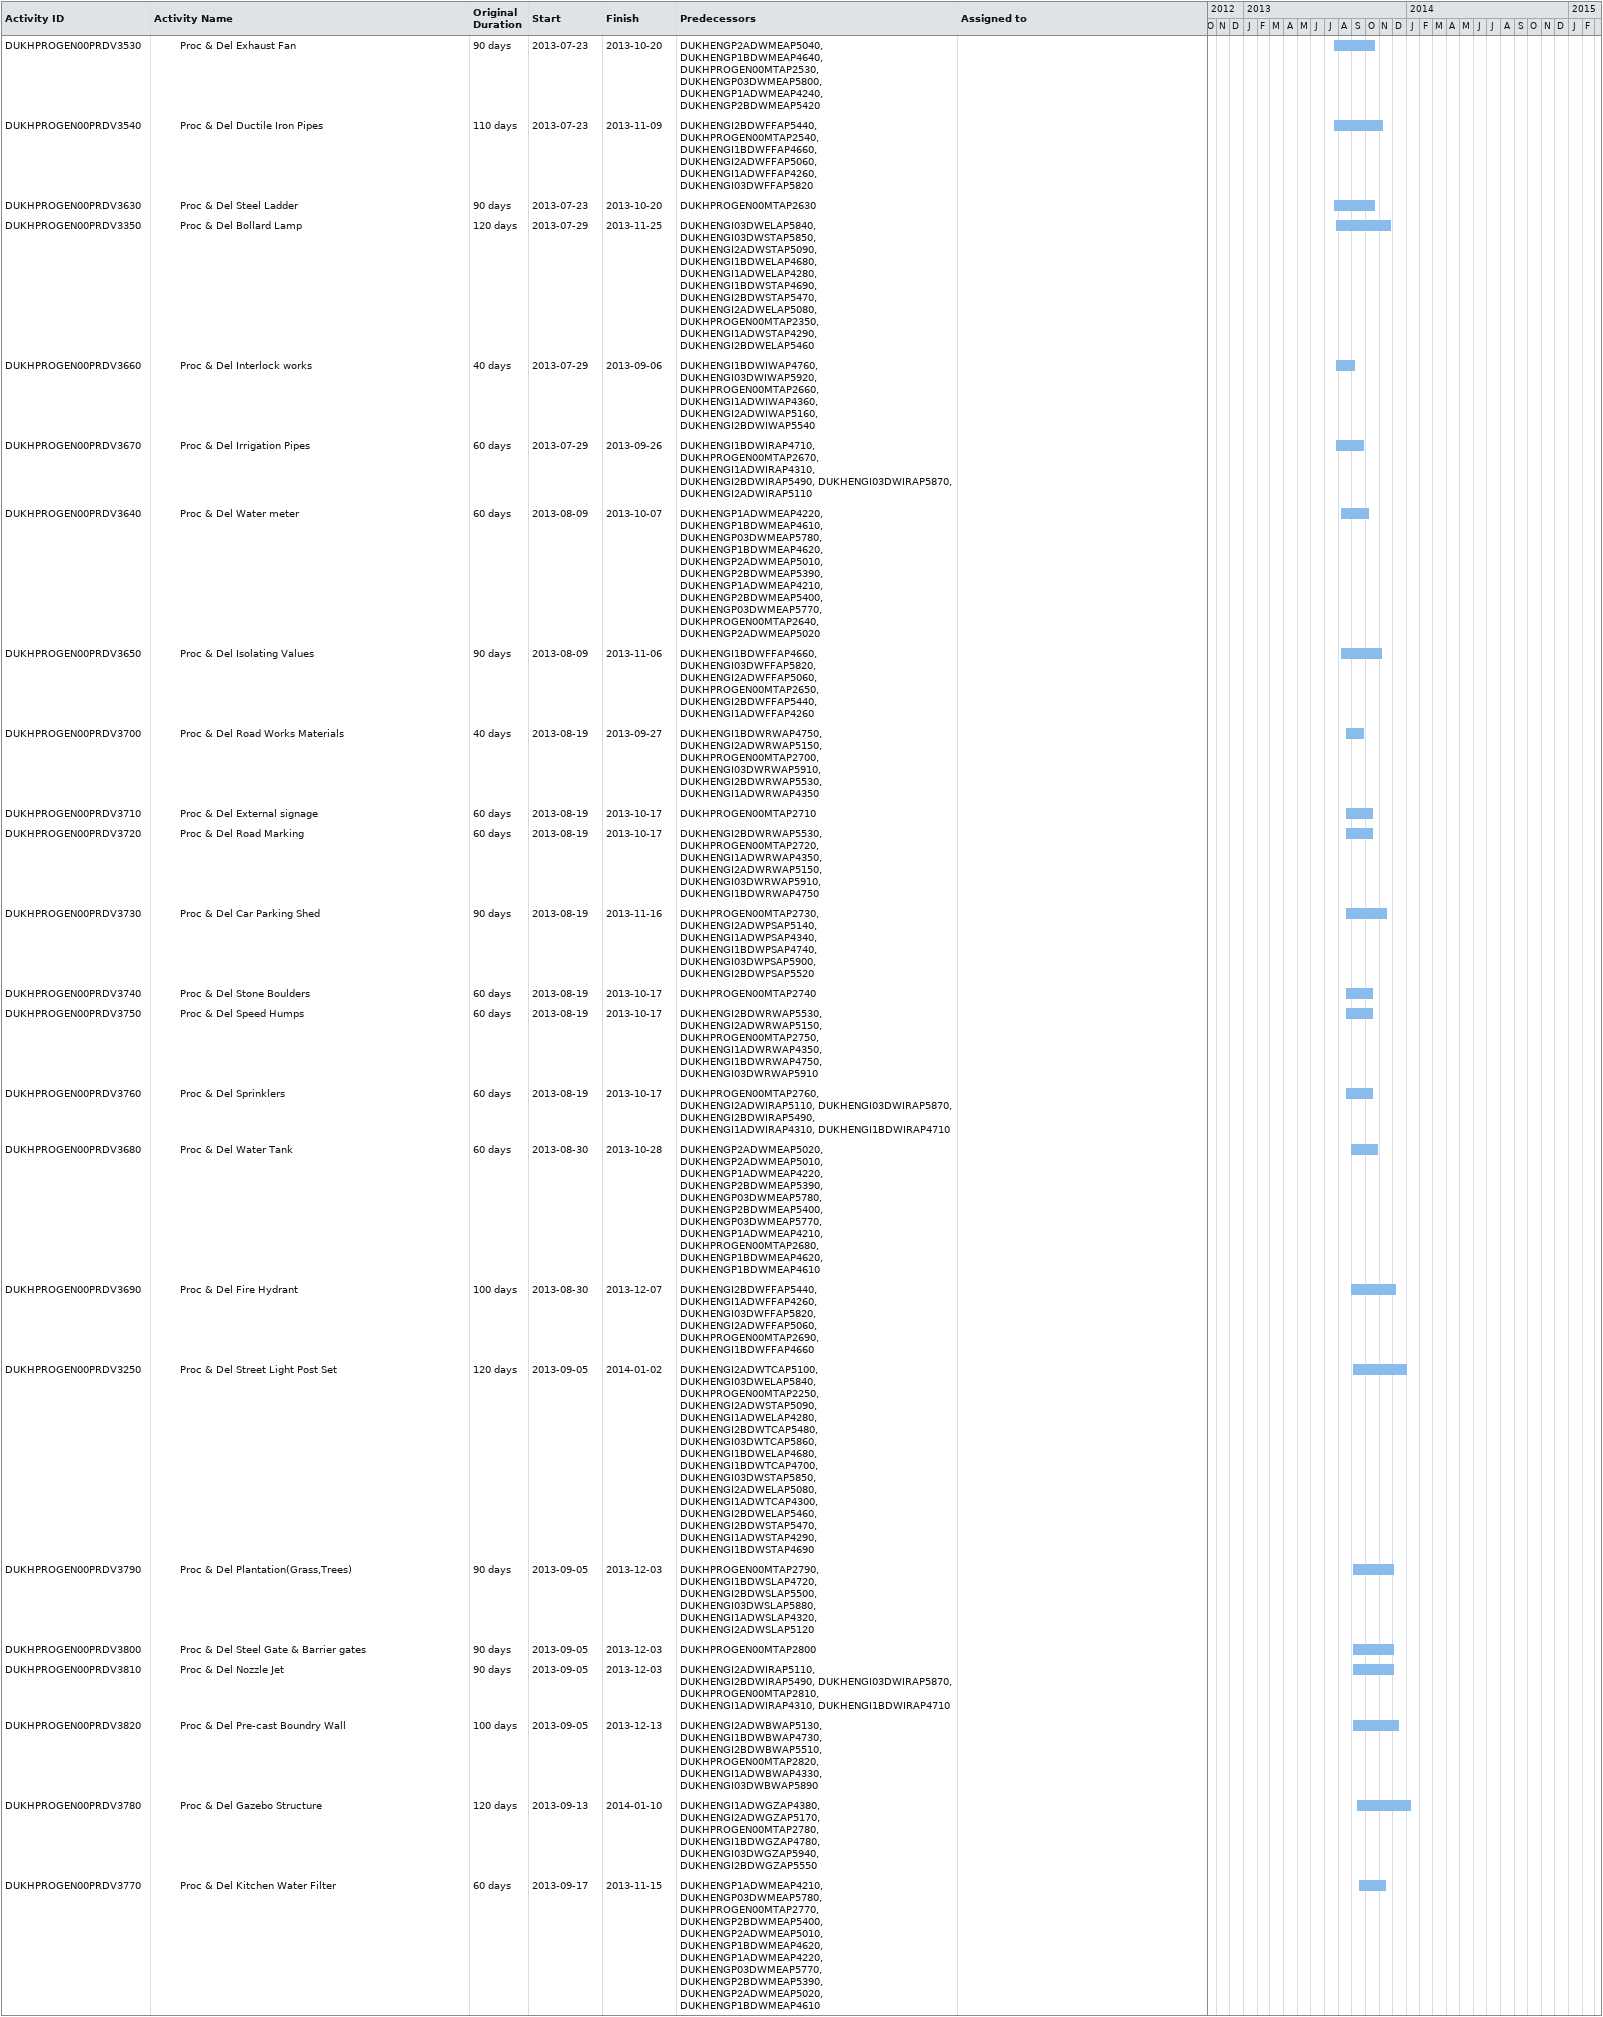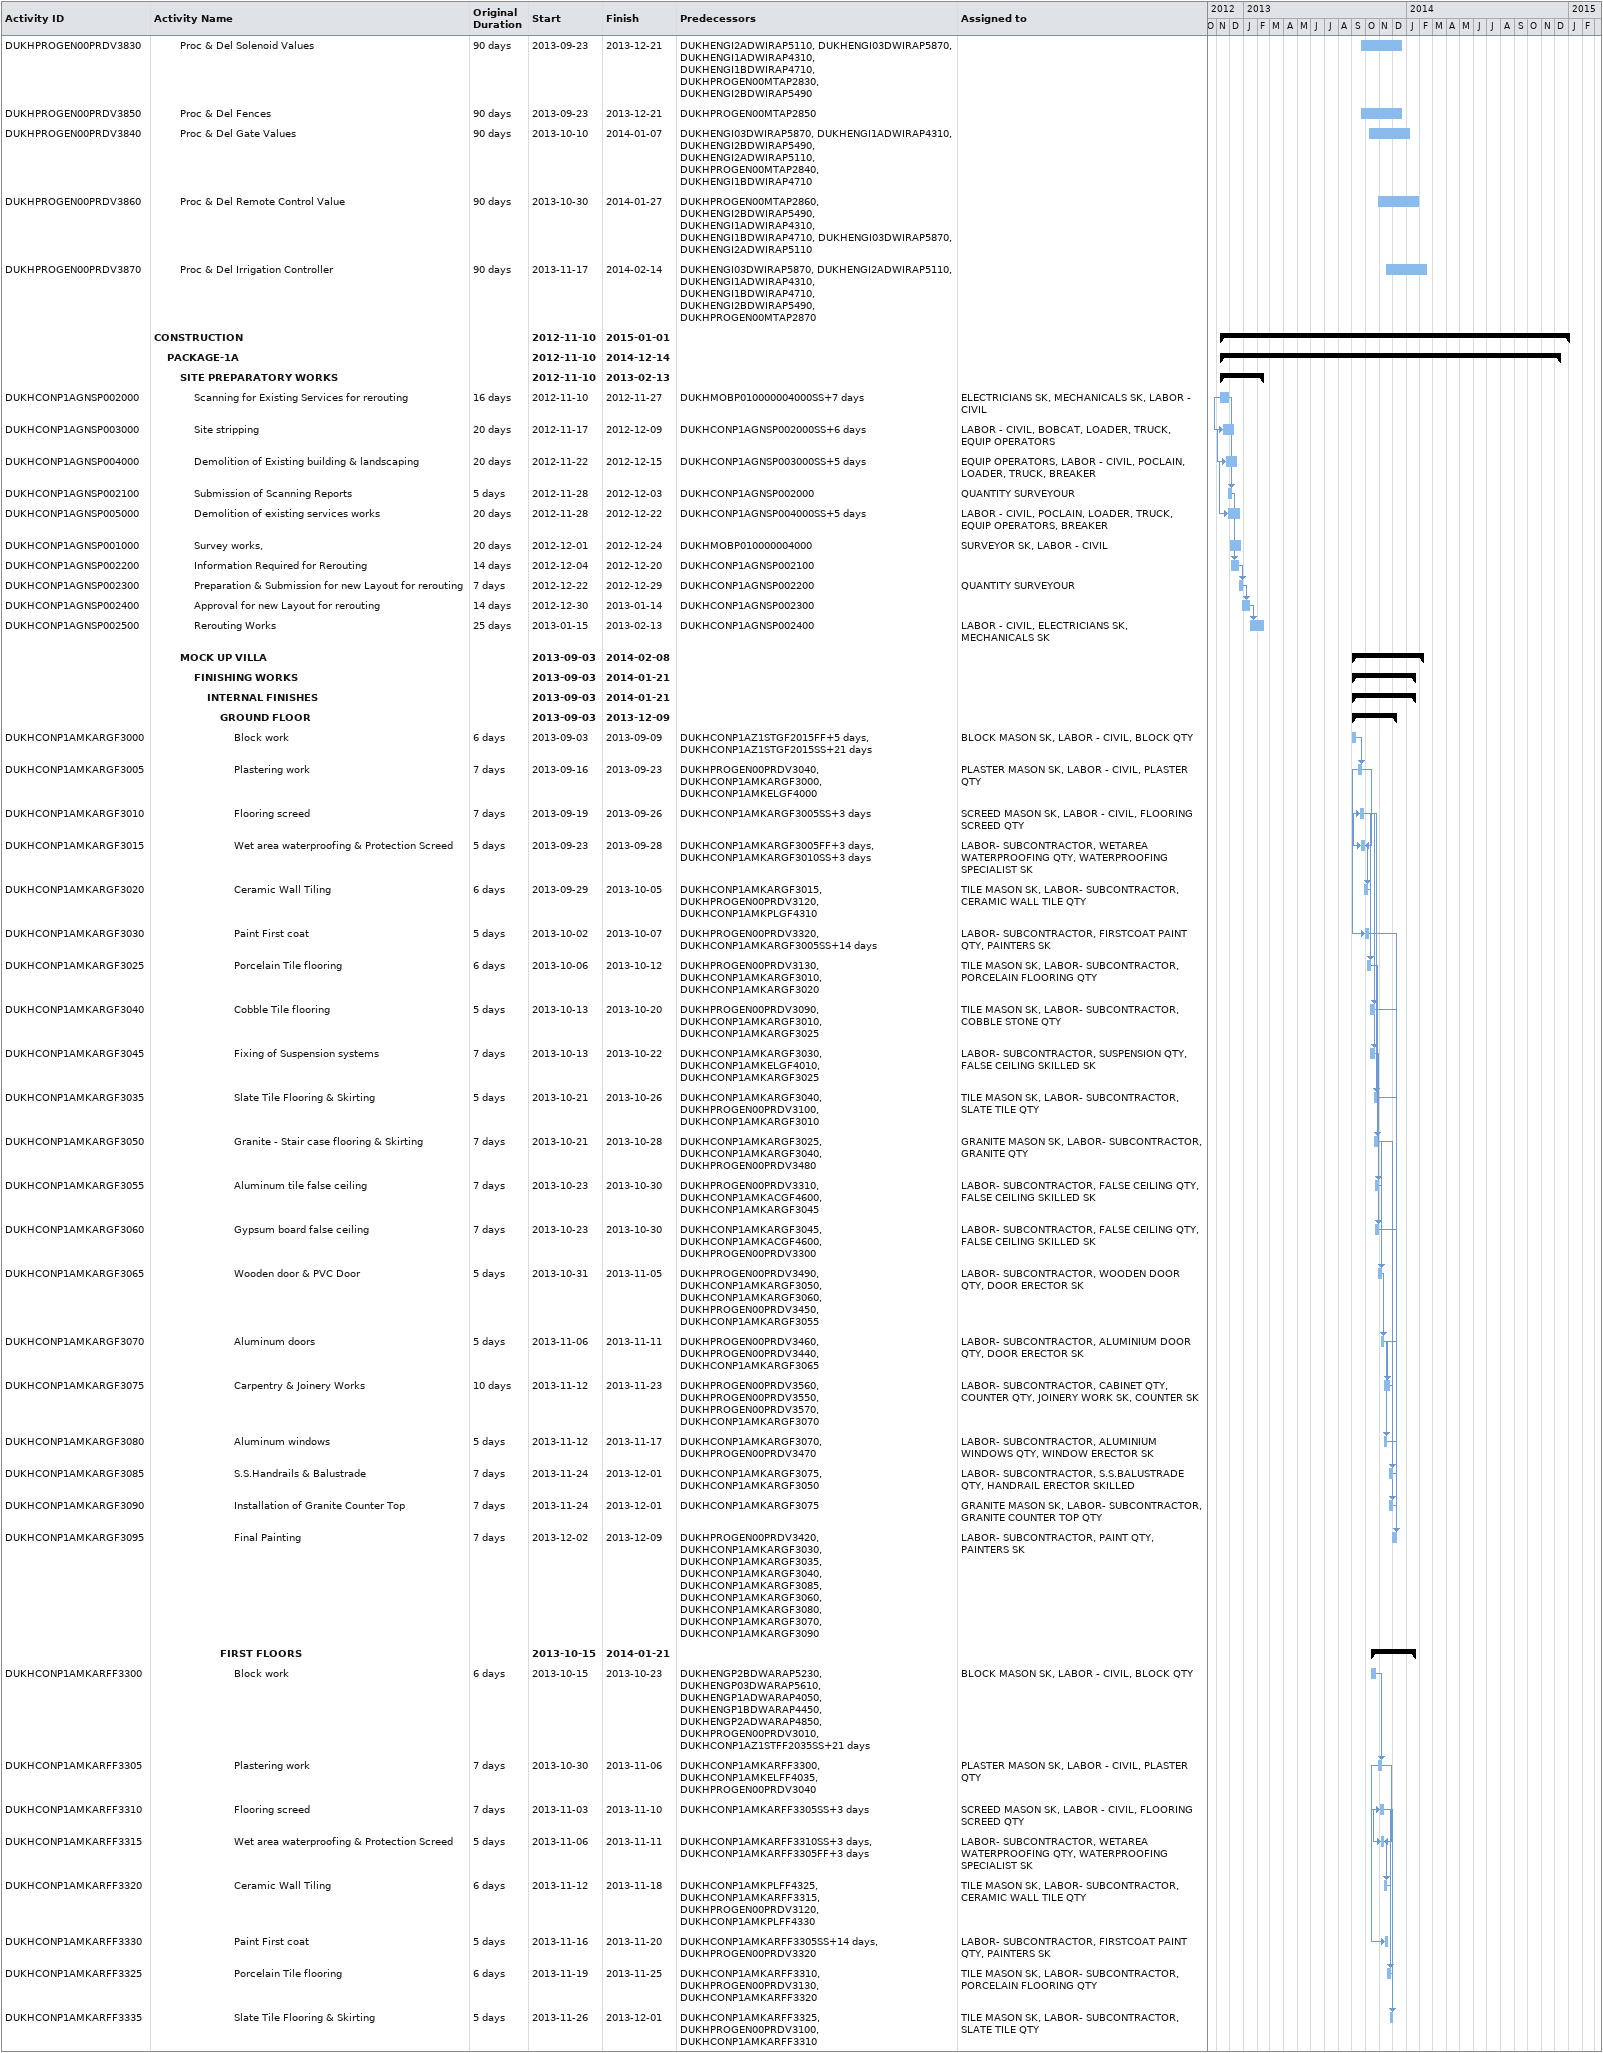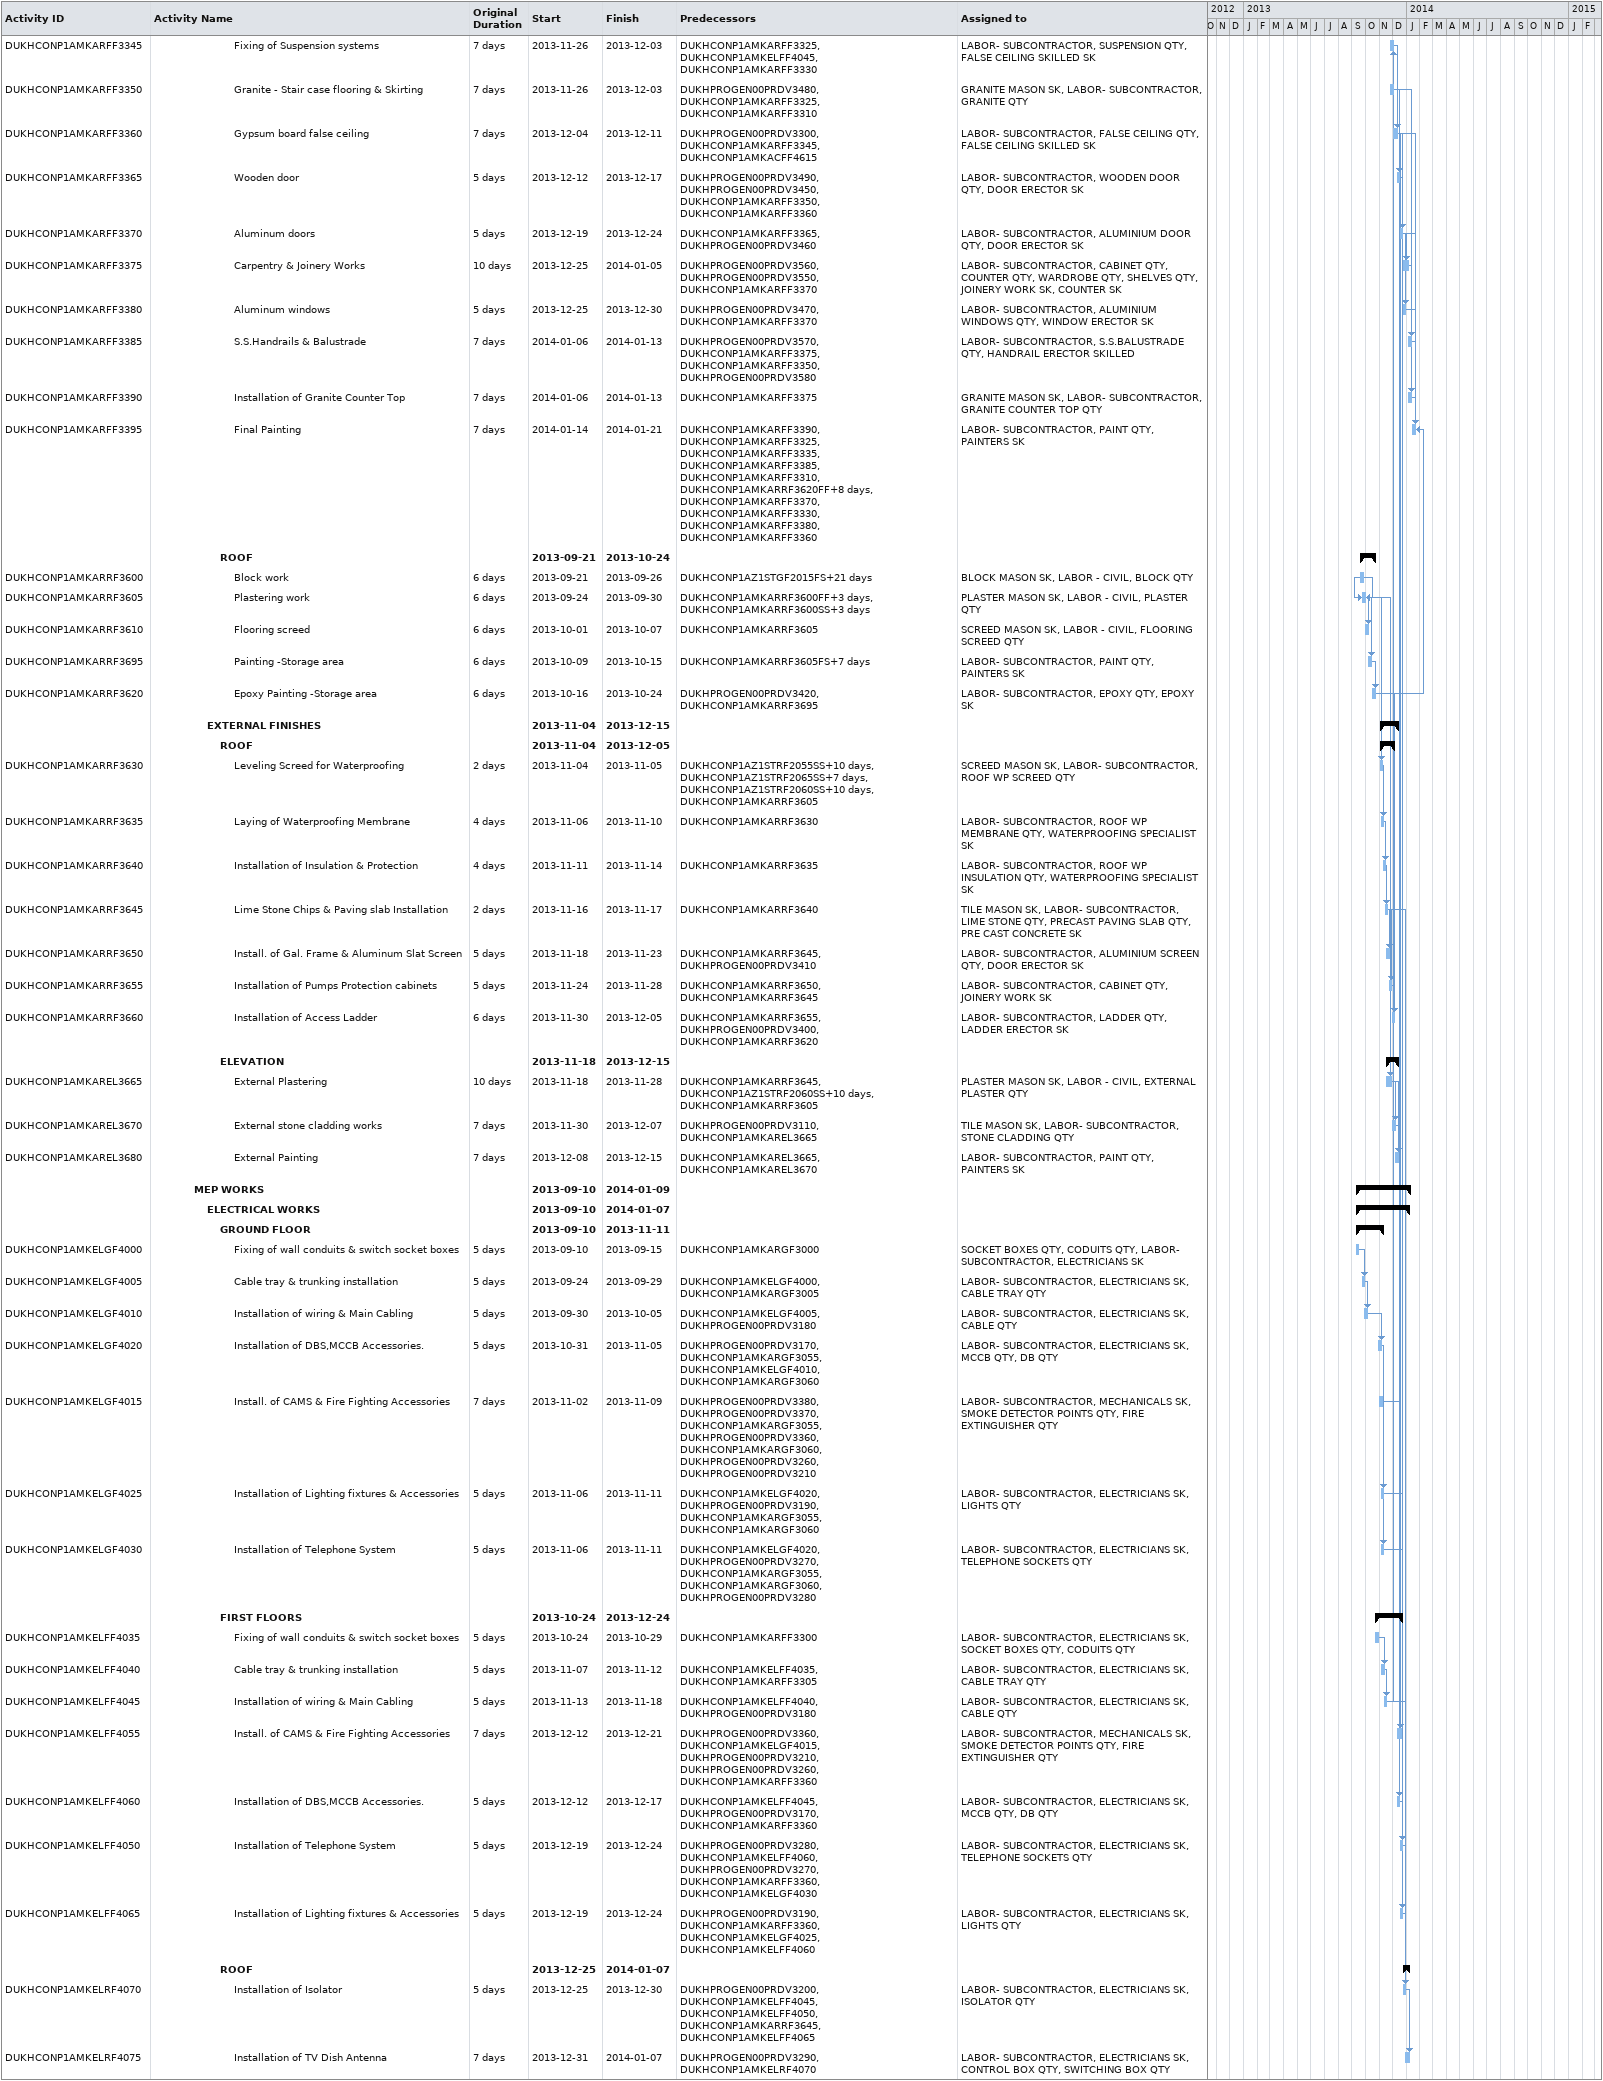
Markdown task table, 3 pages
| ID | Level | Task | Original duration | Start | Finish | Predecessors | Resources |
|---|---|---|---|---|---|---|---|
| DUKHPROGEN00PRDV3530 | 3 | Proc & Del Exhaust Fan | 90d | 2013-07-23 | 2013-10-20 | DUKHENGP2ADWMEAP5040, DUKHENGP1BDWMEAP4640, DUKHPROGEN00MTAP2530, DUKHENGP03DWMEAP5800, DUKHENGP1ADWMEAP4240, DUKHENGP2BDWMEAP5420 |  |
| DUKHPROGEN00PRDV3540 | 3 | Proc & Del Ductile Iron Pipes | 110d | 2013-07-23 | 2013-11-09 | DUKHENGI2BDWFFAP5440, DUKHPROGEN00MTAP2540, DUKHENGI1BDWFFAP4660, DUKHENGI2ADWFFAP5060, DUKHENGI1ADWFFAP4260, DUKHENGI03DWFFAP5820 |  |
| DUKHPROGEN00PRDV3630 | 3 | Proc & Del Steel Ladder | 90d | 2013-07-23 | 2013-10-20 | DUKHPROGEN00MTAP2630 |  |
| DUKHPROGEN00PRDV3350 | 3 | Proc & Del Bollard Lamp | 120d | 2013-07-29 | 2013-11-25 | DUKHENGI03DWELAP5840, DUKHENGI03DWSTAP5850, DUKHENGI2ADWSTAP5090, DUKHENGI1BDWELAP4680, DUKHENGI1ADWELAP4280, DUKHENGI1BDWSTAP4690, DUKHENGI2BDWSTAP5470, DUKHENGI2ADWELAP5080, DUKHPROGEN00MTAP2350, DUKHENGI1ADWSTAP4290, DUKHENGI2BDWELAP5460 |  |
| DUKHPROGEN00PRDV3660 | 3 | Proc & Del Interlock works | 40d | 2013-07-29 | 2013-09-06 | DUKHENGI1BDWIWAP4760, DUKHENGI03DWIWAP5920, DUKHPROGEN00MTAP2660, DUKHENGI1ADWIWAP4360, DUKHENGI2ADWIWAP5160, DUKHENGI2BDWIWAP5540 |  |
| DUKHPROGEN00PRDV3670 | 3 | Proc & Del Irrigation Pipes | 60d | 2013-07-29 | 2013-09-26 | DUKHENGI1BDWIRAP4710, DUKHPROGEN00MTAP2670, DUKHENGI1ADWIRAP4310, DUKHENGI2BDWIRAP5490, DUKHENGI03DWIRAP5870, DUKHENGI2ADWIRAP5110 |  |
| DUKHPROGEN00PRDV3640 | 3 | Proc & Del Water meter | 60d | 2013-08-09 | 2013-10-07 | DUKHENGP1ADWMEAP4220, DUKHENGP1BDWMEAP4610, DUKHENGP03DWMEAP5780, DUKHENGP1BDWMEAP4620, DUKHENGP2ADWMEAP5010, DUKHENGP2BDWMEAP5390, DUKHENGP1ADWMEAP4210, DUKHENGP2BDWMEAP5400, DUKHENGP03DWMEAP5770, DUKHPROGEN00MTAP2640, DUKHENGP2ADWMEAP5020 |  |
| DUKHPROGEN00PRDV3650 | 3 | Proc & Del Isolating Values | 90d | 2013-08-09 | 2013-11-06 | DUKHENGI1BDWFFAP4660, DUKHENGI03DWFFAP5820, DUKHENGI2ADWFFAP5060, DUKHPROGEN00MTAP2650, DUKHENGI2BDWFFAP5440, DUKHENGI1ADWFFAP4260 |  |
| DUKHPROGEN00PRDV3700 | 3 | Proc & Del Road Works Materials | 40d | 2013-08-19 | 2013-09-27 | DUKHENGI1BDWRWAP4750, DUKHENGI2ADWRWAP5150, DUKHPROGEN00MTAP2700, DUKHENGI03DWRWAP5910, DUKHENGI2BDWRWAP5530, DUKHENGI1ADWRWAP4350 |  |
| DUKHPROGEN00PRDV3710 | 3 | Proc & Del External signage | 60d | 2013-08-19 | 2013-10-17 | DUKHPROGEN00MTAP2710 |  |
| DUKHPROGEN00PRDV3720 | 3 | Proc & Del Road Marking | 60d | 2013-08-19 | 2013-10-17 | DUKHENGI2BDWRWAP5530, DUKHPROGEN00MTAP2720, DUKHENGI1ADWRWAP4350, DUKHENGI2ADWRWAP5150, DUKHENGI03DWRWAP5910, DUKHENGI1BDWRWAP4750 |  |
| DUKHPROGEN00PRDV3730 | 3 | Proc & Del Car Parking Shed | 90d | 2013-08-19 | 2013-11-16 | DUKHPROGEN00MTAP2730, DUKHENGI2ADWPSAP5140, DUKHENGI1ADWPSAP4340, DUKHENGI1BDWPSAP4740, DUKHENGI03DWPSAP5900, DUKHENGI2BDWPSAP5520 |  |
| DUKHPROGEN00PRDV3740 | 3 | Proc & Del Stone Boulders | 60d | 2013-08-19 | 2013-10-17 | DUKHPROGEN00MTAP2740 |  |
| DUKHPROGEN00PRDV3750 | 3 | Proc & Del Speed Humps | 60d | 2013-08-19 | 2013-10-17 | DUKHENGI2BDWRWAP5530, DUKHENGI2ADWRWAP5150, DUKHPROGEN00MTAP2750, DUKHENGI1ADWRWAP4350, DUKHENGI1BDWRWAP4750, DUKHENGI03DWRWAP5910 |  |
| DUKHPROGEN00PRDV3760 | 3 | Proc & Del Sprinklers | 60d | 2013-08-19 | 2013-10-17 | DUKHPROGEN00MTAP2760, DUKHENGI2ADWIRAP5110, DUKHENGI03DWIRAP5870, DUKHENGI2BDWIRAP5490, DUKHENGI1ADWIRAP4310, DUKHENGI1BDWIRAP4710 |  |
| DUKHPROGEN00PRDV3680 | 3 | Proc & Del Water Tank | 60d | 2013-08-30 | 2013-10-28 | DUKHENGP2ADWMEAP5020, DUKHENGP2ADWMEAP5010, DUKHENGP1ADWMEAP4220, DUKHENGP2BDWMEAP5390, DUKHENGP03DWMEAP5780, DUKHENGP2BDWMEAP5400, DUKHENGP03DWMEAP5770, DUKHENGP1ADWMEAP4210, DUKHPROGEN00MTAP2680, DUKHENGP1BDWMEAP4620, DUKHENGP1BDWMEAP4610 |  |
| DUKHPROGEN00PRDV3690 | 3 | Proc & Del Fire Hydrant | 100d | 2013-08-30 | 2013-12-07 | DUKHENGI2BDWFFAP5440, DUKHENGI1ADWFFAP4260, DUKHENGI03DWFFAP5820, DUKHENGI2ADWFFAP5060, DUKHPROGEN00MTAP2690, DUKHENGI1BDWFFAP4660 |  |
| DUKHPROGEN00PRDV3250 | 3 | Proc & Del Street Light Post Set | 120d | 2013-09-05 | 2014-01-02 | DUKHENGI2ADWTCAP5100, DUKHENGI03DWELAP5840, DUKHPROGEN00MTAP2250, DUKHENGI2ADWSTAP5090, DUKHENGI1ADWELAP4280, DUKHENGI2BDWTCAP5480, DUKHENGI03DWTCAP5860, DUKHENGI1BDWELAP4680, DUKHENGI1BDWTCAP4700, DUKHENGI03DWSTAP5850, DUKHENGI2ADWELAP5080, DUKHENGI1ADWTCAP4300, DUKHENGI2BDWELAP5460, DUKHENGI2BDWSTAP5470, DUKHENGI1ADWSTAP4290, DUKHENGI1BDWSTAP4690 |  |
| DUKHPROGEN00PRDV3790 | 3 | Proc & Del Plantation(Grass,Trees) | 90d | 2013-09-05 | 2013-12-03 | DUKHPROGEN00MTAP2790, DUKHENGI1BDWSLAP4720, DUKHENGI2BDWSLAP5500, DUKHENGI03DWSLAP5880, DUKHENGI1ADWSLAP4320, DUKHENGI2ADWSLAP5120 |  |
| DUKHPROGEN00PRDV3800 | 3 | Proc & Del Steel Gate & Barrier gates | 90d | 2013-09-05 | 2013-12-03 | DUKHPROGEN00MTAP2800 |  |
| DUKHPROGEN00PRDV3810 | 3 | Proc & Del Nozzle Jet | 90d | 2013-09-05 | 2013-12-03 | DUKHENGI2ADWIRAP5110, DUKHENGI2BDWIRAP5490, DUKHENGI03DWIRAP5870, DUKHPROGEN00MTAP2810, DUKHENGI1ADWIRAP4310, DUKHENGI1BDWIRAP4710 |  |
| DUKHPROGEN00PRDV3820 | 3 | Proc & Del Pre-cast Boundry Wall | 100d | 2013-09-05 | 2013-12-13 | DUKHENGI2ADWBWAP5130, DUKHENGI1BDWBWAP4730, DUKHENGI2BDWBWAP5510, DUKHPROGEN00MTAP2820, DUKHENGI1ADWBWAP4330, DUKHENGI03DWBWAP5890 |  |
| DUKHPROGEN00PRDV3780 | 3 | Proc & Del Gazebo Structure | 120d | 2013-09-13 | 2014-01-10 | DUKHENGI1ADWGZAP4380, DUKHENGI2ADWGZAP5170, DUKHPROGEN00MTAP2780, DUKHENGI1BDWGZAP4780, DUKHENGI03DWGZAP5940, DUKHENGI2BDWGZAP5550 |  |
| DUKHPROGEN00PRDV3770 | 3 | Proc & Del Kitchen Water Filter | 60d | 2013-09-17 | 2013-11-15 | DUKHENGP1ADWMEAP4210, DUKHENGP03DWMEAP5780, DUKHPROGEN00MTAP2770, DUKHENGP2BDWMEAP5400, DUKHENGP2ADWMEAP5010, DUKHENGP1BDWMEAP4620, DUKHENGP1ADWMEAP4220, DUKHENGP03DWMEAP5770, DUKHENGP2BDWMEAP5390, DUKHENGP2ADWMEAP5020, DUKHENGP1BDWMEAP4610 |  |
| DUKHPROGEN00PRDV3830 | 3 | Proc & Del Solenoid Values | 90d | 2013-09-23 | 2013-12-21 | DUKHENGI2ADWIRAP5110, DUKHENGI03DWIRAP5870, DUKHENGI1ADWIRAP4310, DUKHENGI1BDWIRAP4710, DUKHPROGEN00MTAP2830, DUKHENGI2BDWIRAP5490 |  |
| DUKHPROGEN00PRDV3850 | 3 | Proc & Del Fences | 90d | 2013-09-23 | 2013-12-21 | DUKHPROGEN00MTAP2850 |  |
| DUKHPROGEN00PRDV3840 | 3 | Proc & Del Gate Values | 90d | 2013-10-10 | 2014-01-07 | DUKHENGI03DWIRAP5870, DUKHENGI1ADWIRAP4310, DUKHENGI2BDWIRAP5490, DUKHENGI2ADWIRAP5110, DUKHPROGEN00MTAP2840, DUKHENGI1BDWIRAP4710 |  |
| DUKHPROGEN00PRDV3860 | 3 | Proc & Del Remote Control Value | 90d | 2013-10-30 | 2014-01-27 | DUKHPROGEN00MTAP2860, DUKHENGI2BDWIRAP5490, DUKHENGI1ADWIRAP4310, DUKHENGI1BDWIRAP4710, DUKHENGI03DWIRAP5870, DUKHENGI2ADWIRAP5110 |  |
| DUKHPROGEN00PRDV3870 | 3 | Proc & Del Irrigation Controller | 90d | 2013-11-17 | 2014-02-14 | DUKHENGI03DWIRAP5870, DUKHENGI2ADWIRAP5110, DUKHENGI1ADWIRAP4310, DUKHENGI1BDWIRAP4710, DUKHENGI2BDWIRAP5490, DUKHPROGEN00MTAP2870 |  |
|  | 1 | **CONSTRUCTION** |  | 2012-11-10 | 2015-01-01 |  |  |
|  | 2 | **PACKAGE-1A** |  | 2012-11-10 | 2014-12-14 |  |  |
|  | 3 | **SITE PREPARATORY WORKS** |  | 2012-11-10 | 2013-02-13 |  |  |
| DUKHCONP1AGNSP002000 | 4 | Scanning for Existing Services for rerouting | 16d | 2012-11-10 | 2012-11-27 | DUKHMOBP010000004000SS+7d | ELECTRICIANS SK, MECHANICALS SK, LABOR - CIVIL |
| DUKHCONP1AGNSP003000 | 4 | Site stripping | 20d | 2012-11-17 | 2012-12-09 | DUKHCONP1AGNSP002000SS+6d | LABOR - CIVIL, BOBCAT, LOADER, TRUCK, EQUIP OPERATORS |
| DUKHCONP1AGNSP004000 | 4 | Demolition of Existing building & landscaping | 20d | 2012-11-22 | 2012-12-15 | DUKHCONP1AGNSP003000SS+5d | EQUIP OPERATORS, LABOR - CIVIL, POCLAIN, LOADER, TRUCK, BREAKER |
| DUKHCONP1AGNSP002100 | 4 | Submission of Scanning Reports | 5d | 2012-11-28 | 2012-12-03 | DUKHCONP1AGNSP002000 | QUANTITY SURVEYOUR |
| DUKHCONP1AGNSP005000 | 4 | Demolition of existing services works | 20d | 2012-11-28 | 2012-12-22 | DUKHCONP1AGNSP004000SS+5d | LABOR - CIVIL, POCLAIN, LOADER, TRUCK, EQUIP OPERATORS, BREAKER |
| DUKHCONP1AGNSP001000 | 4 | Survey works, | 20d | 2012-12-01 | 2012-12-24 | DUKHMOBP010000004000 | SURVEYOR SK, LABOR - CIVIL |
| DUKHCONP1AGNSP002200 | 4 | Information Required for Rerouting | 14d | 2012-12-04 | 2012-12-20 | DUKHCONP1AGNSP002100 |  |
| DUKHCONP1AGNSP002300 | 4 | Preparation & Submission for new Layout for rerouting | 7d | 2012-12-22 | 2012-12-29 | DUKHCONP1AGNSP002200 | QUANTITY SURVEYOUR |
| DUKHCONP1AGNSP002400 | 4 | Approval for new Layout for rerouting | 14d | 2012-12-30 | 2013-01-14 | DUKHCONP1AGNSP002300 |  |
| DUKHCONP1AGNSP002500 | 4 | Rerouting Works | 25d | 2013-01-15 | 2013-02-13 | DUKHCONP1AGNSP002400 | LABOR - CIVIL, ELECTRICIANS SK, MECHANICALS SK |
|  | 3 | **MOCK UP VILLA** |  | 2013-09-03 | 2014-02-08 |  |  |
|  | 4 | **FINISHING WORKS** |  | 2013-09-03 | 2014-01-21 |  |  |
|  | 5 | **INTERNAL FINISHES** |  | 2013-09-03 | 2014-01-21 |  |  |
|  | 6 | **GROUND FLOOR** |  | 2013-09-03 | 2013-12-09 |  |  |
| DUKHCONP1AMKARGF3000 | 7 | Block work | 6d | 2013-09-03 | 2013-09-09 | DUKHCONP1AZ1STGF2015FF+5d, DUKHCONP1AZ1STGF2015SS+21d | BLOCK MASON SK, LABOR - CIVIL, BLOCK QTY |
| DUKHCONP1AMKARGF3005 | 7 | Plastering work | 7d | 2013-09-16 | 2013-09-23 | DUKHPROGEN00PRDV3040, DUKHCONP1AMKARGF3000, DUKHCONP1AMKELGF4000 | PLASTER MASON SK, LABOR - CIVIL, PLASTER QTY |
| DUKHCONP1AMKARGF3010 | 7 | Flooring screed | 7d | 2013-09-19 | 2013-09-26 | DUKHCONP1AMKARGF3005SS+3d | SCREED MASON SK, LABOR - CIVIL, FLOORING SCREED QTY |
| DUKHCONP1AMKARGF3015 | 7 | Wet area waterproofing & Protection Screed | 5d | 2013-09-23 | 2013-09-28 | DUKHCONP1AMKARGF3005FF+3d, DUKHCONP1AMKARGF3010SS+3d | LABOR- SUBCONTRACTOR, WETAREA WATERPROOFING QTY, WATERPROOFING SPECIALIST SK |
| DUKHCONP1AMKARGF3020 | 7 | Ceramic Wall Tiling | 6d | 2013-09-29 | 2013-10-05 | DUKHCONP1AMKARGF3015, DUKHPROGEN00PRDV3120, DUKHCONP1AMKPLGF4310 | TILE MASON SK, LABOR- SUBCONTRACTOR, CERAMIC WALL TILE QTY |
| DUKHCONP1AMKARGF3030 | 7 | Paint First coat | 5d | 2013-10-02 | 2013-10-07 | DUKHPROGEN00PRDV3320, DUKHCONP1AMKARGF3005SS+14d | LABOR- SUBCONTRACTOR, FIRSTCOAT PAINT QTY, PAINTERS SK |
| DUKHCONP1AMKARGF3025 | 7 | Porcelain Tile flooring | 6d | 2013-10-06 | 2013-10-12 | DUKHPROGEN00PRDV3130, DUKHCONP1AMKARGF3010, DUKHCONP1AMKARGF3020 | TILE MASON SK, LABOR- SUBCONTRACTOR, PORCELAIN FLOORING QTY |
| DUKHCONP1AMKARGF3040 | 7 | Cobble Tile flooring | 5d | 2013-10-13 | 2013-10-20 | DUKHPROGEN00PRDV3090, DUKHCONP1AMKARGF3010, DUKHCONP1AMKARGF3025 | TILE MASON SK, LABOR- SUBCONTRACTOR, COBBLE STONE QTY |
| DUKHCONP1AMKARGF3045 | 7 | Fixing of Suspension systems | 7d | 2013-10-13 | 2013-10-22 | DUKHCONP1AMKARGF3030, DUKHCONP1AMKELGF4010, DUKHCONP1AMKARGF3025 | LABOR- SUBCONTRACTOR, SUSPENSION QTY, FALSE CEILING SKILLED SK |
| DUKHCONP1AMKARGF3035 | 7 | Slate Tile Flooring & Skirting | 5d | 2013-10-21 | 2013-10-26 | DUKHCONP1AMKARGF3040, DUKHPROGEN00PRDV3100, DUKHCONP1AMKARGF3010 | TILE MASON SK, LABOR- SUBCONTRACTOR, SLATE TILE QTY |
| DUKHCONP1AMKARGF3050 | 7 | Granite - Stair case flooring & Skirting | 7d | 2013-10-21 | 2013-10-28 | DUKHCONP1AMKARGF3025, DUKHCONP1AMKARGF3040, DUKHPROGEN00PRDV3480 | GRANITE MASON SK, LABOR- SUBCONTRACTOR, GRANITE QTY |
| DUKHCONP1AMKARGF3055 | 7 | Aluminum tile false ceiling | 7d | 2013-10-23 | 2013-10-30 | DUKHPROGEN00PRDV3310, DUKHCONP1AMKACGF4600, DUKHCONP1AMKARGF3045 | LABOR- SUBCONTRACTOR, FALSE CEILING QTY, FALSE CEILING SKILLED SK |
| DUKHCONP1AMKARGF3060 | 7 | Gypsum board false ceiling | 7d | 2013-10-23 | 2013-10-30 | DUKHCONP1AMKARGF3045, DUKHCONP1AMKACGF4600, DUKHPROGEN00PRDV3300 | LABOR- SUBCONTRACTOR, FALSE CEILING QTY, FALSE CEILING SKILLED SK |
| DUKHCONP1AMKARGF3065 | 7 | Wooden door & PVC Door | 5d | 2013-10-31 | 2013-11-05 | DUKHPROGEN00PRDV3490, DUKHCONP1AMKARGF3050, DUKHCONP1AMKARGF3060, DUKHPROGEN00PRDV3450, DUKHCONP1AMKARGF3055 | LABOR- SUBCONTRACTOR, WOODEN DOOR QTY, DOOR ERECTOR SK |
| DUKHCONP1AMKARGF3070 | 7 | Aluminum doors | 5d | 2013-11-06 | 2013-11-11 | DUKHPROGEN00PRDV3460, DUKHPROGEN00PRDV3440, DUKHCONP1AMKARGF3065 | LABOR- SUBCONTRACTOR, ALUMINIUM DOOR QTY, DOOR ERECTOR SK |
| DUKHCONP1AMKARGF3075 | 7 | Carpentry & Joinery Works | 10d | 2013-11-12 | 2013-11-23 | DUKHPROGEN00PRDV3560, DUKHPROGEN00PRDV3550, DUKHPROGEN00PRDV3570, DUKHCONP1AMKARGF3070 | LABOR- SUBCONTRACTOR, CABINET QTY, COUNTER QTY, JOINERY WORK SK, COUNTER SK |
| DUKHCONP1AMKARGF3080 | 7 | Aluminum windows | 5d | 2013-11-12 | 2013-11-17 | DUKHCONP1AMKARGF3070, DUKHPROGEN00PRDV3470 | LABOR- SUBCONTRACTOR, ALUMINIUM WINDOWS QTY, WINDOW ERECTOR SK |
| DUKHCONP1AMKARGF3085 | 7 | S.S.Handrails & Balustrade | 7d | 2013-11-24 | 2013-12-01 | DUKHCONP1AMKARGF3075, DUKHCONP1AMKARGF3050 | LABOR- SUBCONTRACTOR, S.S.BALUSTRADE QTY, HANDRAIL ERECTOR SKILLED |
| DUKHCONP1AMKARGF3090 | 7 | Installation of Granite Counter Top | 7d | 2013-11-24 | 2013-12-01 | DUKHCONP1AMKARGF3075 | GRANITE MASON SK, LABOR- SUBCONTRACTOR, GRANITE COUNTER TOP QTY |
| DUKHCONP1AMKARGF3095 | 7 | Final Painting | 7d | 2013-12-02 | 2013-12-09 | DUKHPROGEN00PRDV3420, DUKHCONP1AMKARGF3030, DUKHCONP1AMKARGF3035, DUKHCONP1AMKARGF3040, DUKHCONP1AMKARGF3085, DUKHCONP1AMKARGF3060, DUKHCONP1AMKARGF3080, DUKHCONP1AMKARGF3070, DUKHCONP1AMKARGF3090 | LABOR- SUBCONTRACTOR, PAINT QTY, PAINTERS SK |
|  | 6 | **FIRST FLOORS** |  | 2013-10-15 | 2014-01-21 |  |  |
| DUKHCONP1AMKARFF3300 | 7 | Block work | 6d | 2013-10-15 | 2013-10-23 | DUKHENGP2BDWARAP5230, DUKHENGP03DWARAP5610, DUKHENGP1ADWARAP4050, DUKHENGP1BDWARAP4450, DUKHENGP2ADWARAP4850, DUKHPROGEN00PRDV3010, DUKHCONP1AZ1STFF2035SS+21d | BLOCK MASON SK, LABOR - CIVIL, BLOCK QTY |
| DUKHCONP1AMKARFF3305 | 7 | Plastering work | 7d | 2013-10-30 | 2013-11-06 | DUKHCONP1AMKARFF3300, DUKHCONP1AMKELFF4035, DUKHPROGEN00PRDV3040 | PLASTER MASON SK, LABOR - CIVIL, PLASTER QTY |
| DUKHCONP1AMKARFF3310 | 7 | Flooring screed | 7d | 2013-11-03 | 2013-11-10 | DUKHCONP1AMKARFF3305SS+3d | SCREED MASON SK, LABOR - CIVIL, FLOORING SCREED QTY |
| DUKHCONP1AMKARFF3315 | 7 | Wet area waterproofing & Protection Screed | 5d | 2013-11-06 | 2013-11-11 | DUKHCONP1AMKARFF3310SS+3d, DUKHCONP1AMKARFF3305FF+3d | LABOR- SUBCONTRACTOR, WETAREA WATERPROOFING QTY, WATERPROOFING SPECIALIST SK |
| DUKHCONP1AMKARFF3320 | 7 | Ceramic Wall Tiling | 6d | 2013-11-12 | 2013-11-18 | DUKHCONP1AMKPLFF4325, DUKHCONP1AMKARFF3315, DUKHPROGEN00PRDV3120, DUKHCONP1AMKPLFF4330 | TILE MASON SK, LABOR- SUBCONTRACTOR, CERAMIC WALL TILE QTY |
| DUKHCONP1AMKARFF3330 | 7 | Paint First coat | 5d | 2013-11-16 | 2013-11-20 | DUKHCONP1AMKARFF3305SS+14d, DUKHPROGEN00PRDV3320 | LABOR- SUBCONTRACTOR, FIRSTCOAT PAINT QTY, PAINTERS SK |
| DUKHCONP1AMKARFF3325 | 7 | Porcelain Tile flooring | 6d | 2013-11-19 | 2013-11-25 | DUKHCONP1AMKARFF3310, DUKHPROGEN00PRDV3130, DUKHCONP1AMKARFF3320 | TILE MASON SK, LABOR- SUBCONTRACTOR, PORCELAIN FLOORING QTY |
| DUKHCONP1AMKARFF3335 | 7 | Slate Tile Flooring & Skirting | 5d | 2013-11-26 | 2013-12-01 | DUKHCONP1AMKARFF3325, DUKHPROGEN00PRDV3100, DUKHCONP1AMKARFF3310 | TILE MASON SK, LABOR- SUBCONTRACTOR, SLATE TILE QTY |
| DUKHCONP1AMKARFF3345 | 7 | Fixing of Suspension systems | 7d | 2013-11-26 | 2013-12-03 | DUKHCONP1AMKARFF3325, DUKHCONP1AMKELFF4045, DUKHCONP1AMKARFF3330 | LABOR- SUBCONTRACTOR, SUSPENSION QTY, FALSE CEILING SKILLED SK |
| DUKHCONP1AMKARFF3350 | 7 | Granite - Stair case flooring & Skirting | 7d | 2013-11-26 | 2013-12-03 | DUKHPROGEN00PRDV3480, DUKHCONP1AMKARFF3325, DUKHCONP1AMKARFF3310 | GRANITE MASON SK, LABOR- SUBCONTRACTOR, GRANITE QTY |
| DUKHCONP1AMKARFF3360 | 7 | Gypsum board false ceiling | 7d | 2013-12-04 | 2013-12-11 | DUKHPROGEN00PRDV3300, DUKHCONP1AMKARFF3345, DUKHCONP1AMKACFF4615 | LABOR- SUBCONTRACTOR, FALSE CEILING QTY, FALSE CEILING SKILLED SK |
| DUKHCONP1AMKARFF3365 | 7 | Wooden door | 5d | 2013-12-12 | 2013-12-17 | DUKHPROGEN00PRDV3490, DUKHPROGEN00PRDV3450, DUKHCONP1AMKARFF3350, DUKHCONP1AMKARFF3360 | LABOR- SUBCONTRACTOR, WOODEN DOOR QTY, DOOR ERECTOR SK |
| DUKHCONP1AMKARFF3370 | 7 | Aluminum doors | 5d | 2013-12-19 | 2013-12-24 | DUKHCONP1AMKARFF3365, DUKHPROGEN00PRDV3460 | LABOR- SUBCONTRACTOR, ALUMINIUM DOOR QTY, DOOR ERECTOR SK |
| DUKHCONP1AMKARFF3375 | 7 | Carpentry & Joinery Works | 10d | 2013-12-25 | 2014-01-05 | DUKHPROGEN00PRDV3560, DUKHPROGEN00PRDV3550, DUKHCONP1AMKARFF3370 | LABOR- SUBCONTRACTOR, CABINET QTY, COUNTER QTY, WARDROBE QTY, SHELVES QTY, JOINERY WORK SK, COUNTER SK |
| DUKHCONP1AMKARFF3380 | 7 | Aluminum windows | 5d | 2013-12-25 | 2013-12-30 | DUKHPROGEN00PRDV3470, DUKHCONP1AMKARFF3370 | LABOR- SUBCONTRACTOR, ALUMINIUM WINDOWS QTY, WINDOW ERECTOR SK |
| DUKHCONP1AMKARFF3385 | 7 | S.S.Handrails & Balustrade | 7d | 2014-01-06 | 2014-01-13 | DUKHPROGEN00PRDV3570, DUKHCONP1AMKARFF3375, DUKHCONP1AMKARFF3350, DUKHPROGEN00PRDV3580 | LABOR- SUBCONTRACTOR, S.S.BALUSTRADE QTY, HANDRAIL ERECTOR SKILLED |
| DUKHCONP1AMKARFF3390 | 7 | Installation of Granite Counter Top | 7d | 2014-01-06 | 2014-01-13 | DUKHCONP1AMKARFF3375 | GRANITE MASON SK, LABOR- SUBCONTRACTOR, GRANITE COUNTER TOP QTY |
| DUKHCONP1AMKARFF3395 | 7 | Final Painting | 7d | 2014-01-14 | 2014-01-21 | DUKHCONP1AMKARFF3390, DUKHCONP1AMKARFF3325, DUKHCONP1AMKARFF3335, DUKHCONP1AMKARFF3385, DUKHCONP1AMKARFF3310, DUKHCONP1AMKARRF3620FF+8d, DUKHCONP1AMKARFF3370, DUKHCONP1AMKARFF3330, DUKHCONP1AMKARFF3380, DUKHCONP1AMKARFF3360 | LABOR- SUBCONTRACTOR, PAINT QTY, PAINTERS SK |
|  | 6 | **ROOF** |  | 2013-09-21 | 2013-10-24 |  |  |
| DUKHCONP1AMKARRF3600 | 7 | Block work | 6d | 2013-09-21 | 2013-09-26 | DUKHCONP1AZ1STGF2015FS+21d | BLOCK MASON SK, LABOR - CIVIL, BLOCK QTY |
| DUKHCONP1AMKARRF3605 | 7 | Plastering work | 6d | 2013-09-24 | 2013-09-30 | DUKHCONP1AMKARRF3600FF+3d, DUKHCONP1AMKARRF3600SS+3d | PLASTER MASON SK, LABOR - CIVIL, PLASTER QTY |
| DUKHCONP1AMKARRF3610 | 7 | Flooring screed | 6d | 2013-10-01 | 2013-10-07 | DUKHCONP1AMKARRF3605 | SCREED MASON SK, LABOR - CIVIL, FLOORING SCREED QTY |
| DUKHCONP1AMKARRF3695 | 7 | Painting -Storage area | 6d | 2013-10-09 | 2013-10-15 | DUKHCONP1AMKARRF3605FS+7d | LABOR- SUBCONTRACTOR, PAINT QTY, PAINTERS SK |
| DUKHCONP1AMKARRF3620 | 7 | Epoxy Painting -Storage area | 6d | 2013-10-16 | 2013-10-24 | DUKHPROGEN00PRDV3420, DUKHCONP1AMKARRF3695 | LABOR- SUBCONTRACTOR, EPOXY QTY, EPOXY SK |
|  | 5 | **EXTERNAL FINISHES** |  | 2013-11-04 | 2013-12-15 |  |  |
|  | 6 | **ROOF** |  | 2013-11-04 | 2013-12-05 |  |  |
| DUKHCONP1AMKARRF3630 | 7 | Leveling Screed for Waterproofing | 2d | 2013-11-04 | 2013-11-05 | DUKHCONP1AZ1STRF2055SS+10d, DUKHCONP1AZ1STRF2065SS+7d, DUKHCONP1AZ1STRF2060SS+10d, DUKHCONP1AMKARRF3605 | SCREED MASON SK, LABOR- SUBCONTRACTOR, ROOF WP SCREED QTY |
| DUKHCONP1AMKARRF3635 | 7 | Laying of Waterproofing Membrane | 4d | 2013-11-06 | 2013-11-10 | DUKHCONP1AMKARRF3630 | LABOR- SUBCONTRACTOR, ROOF WP MEMBRANE QTY, WATERPROOFING SPECIALIST SK |
| DUKHCONP1AMKARRF3640 | 7 | Installation of Insulation & Protection | 4d | 2013-11-11 | 2013-11-14 | DUKHCONP1AMKARRF3635 | LABOR- SUBCONTRACTOR, ROOF WP INSULATION QTY, WATERPROOFING SPECIALIST SK |
| DUKHCONP1AMKARRF3645 | 7 | Lime Stone Chips & Paving slab Installation | 2d | 2013-11-16 | 2013-11-17 | DUKHCONP1AMKARRF3640 | TILE MASON SK, LABOR- SUBCONTRACTOR, LIME STONE QTY, PRECAST PAVING SLAB QTY, PRE CAST CONCRETE SK |
| DUKHCONP1AMKARRF3650 | 7 | Install. of Gal. Frame & Aluminum Slat Screen | 5d | 2013-11-18 | 2013-11-23 | DUKHCONP1AMKARRF3645, DUKHPROGEN00PRDV3410 | LABOR- SUBCONTRACTOR, ALUMINIUM SCREEN QTY, DOOR ERECTOR SK |
| DUKHCONP1AMKARRF3655 | 7 | Installation of Pumps Protection cabinets | 5d | 2013-11-24 | 2013-11-28 | DUKHCONP1AMKARRF3650, DUKHCONP1AMKARRF3645 | LABOR- SUBCONTRACTOR, CABINET QTY, JOINERY WORK SK |
| DUKHCONP1AMKARRF3660 | 7 | Installation of Access Ladder | 6d | 2013-11-30 | 2013-12-05 | DUKHCONP1AMKARRF3655, DUKHPROGEN00PRDV3400, DUKHCONP1AMKARRF3620 | LABOR- SUBCONTRACTOR, LADDER QTY, LADDER ERECTOR SK |
|  | 6 | **ELEVATION** |  | 2013-11-18 | 2013-12-15 |  |  |
| DUKHCONP1AMKAREL3665 | 7 | External Plastering | 10d | 2013-11-18 | 2013-11-28 | DUKHCONP1AMKARRF3645, DUKHCONP1AZ1STRF2060SS+10d, DUKHCONP1AMKARRF3605 | PLASTER MASON SK, LABOR - CIVIL, EXTERNAL PLASTER QTY |
| DUKHCONP1AMKAREL3670 | 7 | External stone cladding works | 7d | 2013-11-30 | 2013-12-07 | DUKHPROGEN00PRDV3110, DUKHCONP1AMKAREL3665 | TILE MASON SK, LABOR- SUBCONTRACTOR, STONE CLADDING QTY |
| DUKHCONP1AMKAREL3680 | 7 | External Painting | 7d | 2013-12-08 | 2013-12-15 | DUKHCONP1AMKAREL3665, DUKHCONP1AMKAREL3670 | LABOR- SUBCONTRACTOR, PAINT QTY, PAINTERS SK |
|  | 4 | **MEP WORKS** |  | 2013-09-10 | 2014-01-09 |  |  |
|  | 5 | **ELECTRICAL WORKS** |  | 2013-09-10 | 2014-01-07 |  |  |
|  | 6 | **GROUND FLOOR** |  | 2013-09-10 | 2013-11-11 |  |  |
| DUKHCONP1AMKELGF4000 | 7 | Fixing of wall conduits & switch socket boxes | 5d | 2013-09-10 | 2013-09-15 | DUKHCONP1AMKARGF3000 | SOCKET BOXES QTY, CODUITS QTY, LABOR- SUBCONTRACTOR, ELECTRICIANS SK |
| DUKHCONP1AMKELGF4005 | 7 | Cable tray & trunking installation | 5d | 2013-09-24 | 2013-09-29 | DUKHCONP1AMKELGF4000, DUKHCONP1AMKARGF3005 | LABOR- SUBCONTRACTOR, ELECTRICIANS SK, CABLE TRAY QTY |
| DUKHCONP1AMKELGF4010 | 7 | Installation of wiring & Main Cabling | 5d | 2013-09-30 | 2013-10-05 | DUKHCONP1AMKELGF4005, DUKHPROGEN00PRDV3180 | LABOR- SUBCONTRACTOR, ELECTRICIANS SK, CABLE QTY |
| DUKHCONP1AMKELGF4020 | 7 | Installation of DBS,MCCB Accessories. | 5d | 2013-10-31 | 2013-11-05 | DUKHPROGEN00PRDV3170, DUKHCONP1AMKARGF3055, DUKHCONP1AMKELGF4010, DUKHCONP1AMKARGF3060 | LABOR- SUBCONTRACTOR, ELECTRICIANS SK, MCCB QTY, DB QTY |
| DUKHCONP1AMKELGF4015 | 7 | Install. of CAMS & Fire Fighting Accessories | 7d | 2013-11-02 | 2013-11-09 | DUKHPROGEN00PRDV3380, DUKHPROGEN00PRDV3370, DUKHCONP1AMKARGF3055, DUKHPROGEN00PRDV3360, DUKHCONP1AMKARGF3060, DUKHPROGEN00PRDV3260, DUKHPROGEN00PRDV3210 | LABOR- SUBCONTRACTOR, MECHANICALS SK, SMOKE DETECTOR POINTS QTY, FIRE EXTINGUISHER QTY |
| DUKHCONP1AMKELGF4025 | 7 | Installation of Lighting fixtures & Accessories | 5d | 2013-11-06 | 2013-11-11 | DUKHCONP1AMKELGF4020, DUKHPROGEN00PRDV3190, DUKHCONP1AMKARGF3055, DUKHCONP1AMKARGF3060 | LABOR- SUBCONTRACTOR, ELECTRICIANS SK, LIGHTS QTY |
| DUKHCONP1AMKELGF4030 | 7 | Installation of Telephone System | 5d | 2013-11-06 | 2013-11-11 | DUKHCONP1AMKELGF4020, DUKHPROGEN00PRDV3270, DUKHCONP1AMKARGF3055, DUKHCONP1AMKARGF3060, DUKHPROGEN00PRDV3280 | LABOR- SUBCONTRACTOR, ELECTRICIANS SK, TELEPHONE SOCKETS QTY |
|  | 6 | **FIRST FLOORS** |  | 2013-10-24 | 2013-12-24 |  |  |
| DUKHCONP1AMKELFF4035 | 7 | Fixing of wall conduits & switch socket boxes | 5d | 2013-10-24 | 2013-10-29 | DUKHCONP1AMKARFF3300 | LABOR- SUBCONTRACTOR, ELECTRICIANS SK, SOCKET BOXES QTY, CODUITS QTY |
| DUKHCONP1AMKELFF4040 | 7 | Cable tray & trunking installation | 5d | 2013-11-07 | 2013-11-12 | DUKHCONP1AMKELFF4035, DUKHCONP1AMKARFF3305 | LABOR- SUBCONTRACTOR, ELECTRICIANS SK, CABLE TRAY QTY |
| DUKHCONP1AMKELFF4045 | 7 | Installation of wiring & Main Cabling | 5d | 2013-11-13 | 2013-11-18 | DUKHCONP1AMKELFF4040, DUKHPROGEN00PRDV3180 | LABOR- SUBCONTRACTOR, ELECTRICIANS SK, CABLE QTY |
| DUKHCONP1AMKELFF4055 | 7 | Install. of CAMS & Fire Fighting Accessories | 7d | 2013-12-12 | 2013-12-21 | DUKHPROGEN00PRDV3360, DUKHCONP1AMKELGF4015, DUKHPROGEN00PRDV3210, DUKHPROGEN00PRDV3260, DUKHCONP1AMKARFF3360 | LABOR- SUBCONTRACTOR, MECHANICALS SK, SMOKE DETECTOR POINTS QTY, FIRE EXTINGUISHER QTY |
| DUKHCONP1AMKELFF4060 | 7 | Installation of DBS,MCCB Accessories. | 5d | 2013-12-12 | 2013-12-17 | DUKHCONP1AMKELFF4045, DUKHPROGEN00PRDV3170, DUKHCONP1AMKARFF3360 | LABOR- SUBCONTRACTOR, ELECTRICIANS SK, MCCB QTY, DB QTY |
| DUKHCONP1AMKELFF4050 | 7 | Installation of Telephone System | 5d | 2013-12-19 | 2013-12-24 | DUKHPROGEN00PRDV3280, DUKHCONP1AMKELFF4060, DUKHPROGEN00PRDV3270, DUKHCONP1AMKARFF3360, DUKHCONP1AMKELGF4030 | LABOR- SUBCONTRACTOR, ELECTRICIANS SK, TELEPHONE SOCKETS QTY |
| DUKHCONP1AMKELFF4065 | 7 | Installation of Lighting fixtures & Accessories | 5d | 2013-12-19 | 2013-12-24 | DUKHPROGEN00PRDV3190, DUKHCONP1AMKARFF3360, DUKHCONP1AMKELGF4025, DUKHCONP1AMKELFF4060 | LABOR- SUBCONTRACTOR, ELECTRICIANS SK, LIGHTS QTY |
|  | 6 | **ROOF** |  | 2013-12-25 | 2014-01-07 |  |  |
| DUKHCONP1AMKELRF4070 | 7 | Installation of Isolator | 5d | 2013-12-25 | 2013-12-30 | DUKHPROGEN00PRDV3200, DUKHCONP1AMKELFF4045, DUKHCONP1AMKELFF4050, DUKHCONP1AMKARRF3645, DUKHCONP1AMKELFF4065 | LABOR- SUBCONTRACTOR, ELECTRICIANS SK, ISOLATOR QTY |
| DUKHCONP1AMKELRF4075 | 7 | Installation of TV Dish Antenna | 7d | 2013-12-31 | 2014-01-07 | DUKHPROGEN00PRDV3290, DUKHCONP1AMKELRF4070 | LABOR- SUBCONTRACTOR, ELECTRICIANS SK, CONTROL BOX QTY, SWITCHING BOX QTY |
